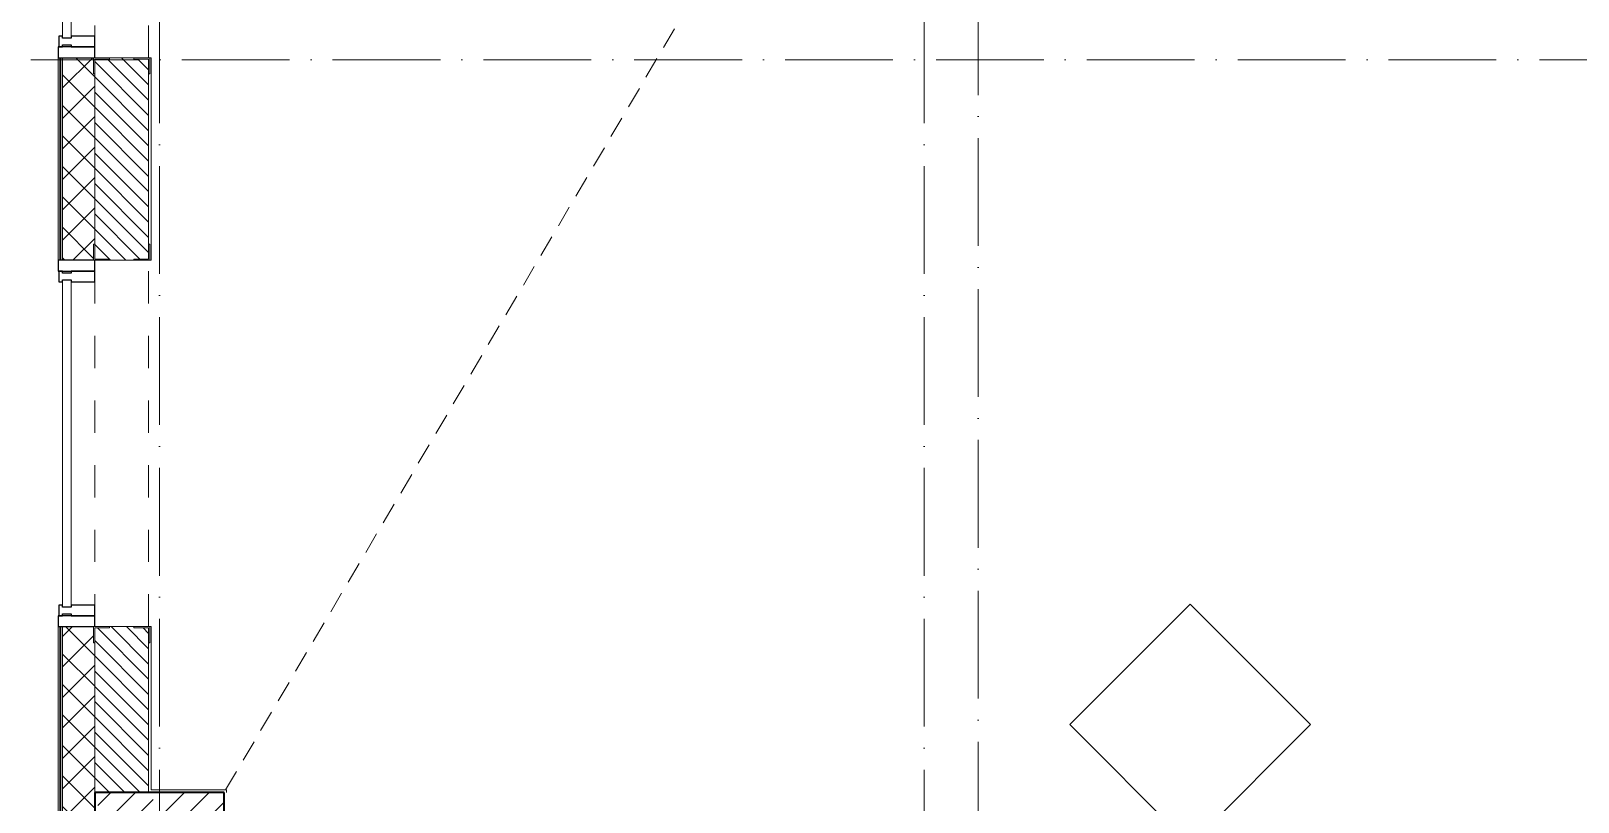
# Model space of a CAD drawing. Header units: millimetres. Extents: x -213536 to 1564669, y -45299 to 942238.
# Drawn here: x 503496 to 510676, y 439941 to 443520 of the extents above; entities that cross this region are included whole.
import ezdxf

# ---------------------------------------------------------------- set-up
doc = ezdxf.new("R2010")
doc.units = ezdxf.units.MM
for name, pattern in [('200_ШТРИХ_ш1п0_6_', [160, 100, -60]), ('50_200_ШТРИХ_1Т_ш5_п1_п1_', [700, 500, -100, 0, -100]), ('Штрих короткий', [300, 150, -150])]:
    doc.linetypes.add(name, pattern=pattern)
for name, color, linetype, lineweight in [('0-1', 7, 'Continuous', 5), ('0-2', 7, 'Continuous', 9), ('3) ЖБ 4м', 3, 'Continuous', 30), ('Импосты витража-1', 7, 'Continuous', 25), ('Линии-1', 7, '200_ШТРИХ_ш1п0_6_', 9), ('Линии-2', 7, 'Continuous', 5), ('Несущие колонны', 7, 'Continuous', 9), ('Несущие колонны-1', 7, 'Continuous', 35), ('Обобщенные модели', 7, 'Continuous', 9), ('Общие ребра', 7, 'Continuous', 9), ('Оси-2', 7, '50_200_ШТРИХ_1Т_ш5_п1_п1_', 9), ('Остекление-1', 7, 'Continuous', 9), ('Перемычка-1', 7, 'Штрих короткий', 9), ('Стены-1', 7, 'Continuous', 13), ('Штриховка разреза-1', 7, 'Continuous', 9)]:
    doc.layers.add(name, color=color, linetype=linetype, lineweight=lineweight)
doc.layers.get('0-2').off()

# ---------------------------------------------------------------- blocks, each defined once
blk = doc.blocks.new('Ось 3 этаж')
at = {"layer": 'Оси-2'}
for p, q in [((504092.1, 477896.8), (504092.1, 424284.8)), ((507642.1, 477896.8), (507642.1, 439485.4)), ((507892.1, 476626.8), (507892.1, 439485.4)), ((536900.4, 443385.4), (501097.4, 443385.4))]:
    blk.add_line(p, q, dxfattribs=at)
blk = doc.blocks.new('BSC_Колонна _Прямоугольная - 600х600-V78-АИ2_03_План отделки стен 3-го этажа _Часть 2_')
at = {"layer": 'Несущие колонны'}
h = blk.add_hatch(dxfattribs=at)
h.set_pattern_fill('FP_88', color=256, style=0, pattern_type=2)
h.set_pattern_definition([(45, (-73400, -14450), (-114.04925, 114.04925), []), (45, (-73285.95, -14450), (-114.04925, 114.04925), [201.613, -40.323, 3.353, -36.97])])
h.paths.add_polyline_path([(-300, -300), (300, -300), (300, 300), (-300, 300), (-300, -108.7)], flags=0)
at = {"layer": 'Несущие колонны-1'}
for p, q in [((300, 300), (-300, 300)), ((-300, 300), (-300, -300)), ((300, -300), (300, 300)), ((-300, -300), (300, -300))]:
    blk.add_line(p, q, dxfattribs=at)
blk = doc.blocks.new('Прямоугольный импост - Откос СФТК_50х170 мм-26914080-АИ2_03_План отделки стен 3-го этажа _Часть 2_')
at = {"layer": 'Импосты витража-1'}
for p, q in [((-50, 20), (0, 20)), ((-50, -150), (-50, 20)), ((0, 20), (0, -144)), ((0, -150), (-50, -150))]:
    blk.add_line(p, q, dxfattribs=at)
blk = doc.blocks.new('PNS_Панель прямоугольная1 - Нр_Стекло - 40мм-26230716-АИ2_03_План отделки стен 3-го этажа _Часть 2_')
at = {"layer": 'Остекление-1'}
for p, q in [((-750, 40), (750, 40)), ((-760, 0), (760, 0)), ((750, 0), (-750, 0))]:
    blk.add_line(p, q, dxfattribs=at)
blk = doc.blocks.new('Прямоугольный импост - Импост структурный с накладкой - 150мм-26226363-АИ2_03_План отделки стен 3-го этажа _Часть 2_')
at = {"layer": 'Импосты витража-1'}
for p, q in [((-25, 0), (-25, 17)), ((-25, 17), (25, 17)), ((-15, 0), (-25, 0)), ((-15, -40), (-15, 0)), ((25, 0), (15, 0)), ((15, 0), (15, -40)), ((25, 17), (25, 0)), ((-25, -150), (-25, -40)), ((-25, -40), (-15, -40)), ((15, -40), (25, -40)), ((25, -40), (25, -150)), ((25, -150), (-25, -150))]:
    blk.add_line(p, q, dxfattribs=at)
blk = doc.blocks.new('Прямоугольный импост - Импост структурный с накладкой - 150мм-26230898-АИ2_03_План отделки стен 3-го этажа _Часть 2_')
at = {"layer": 'Импосты витража-1'}
for p, q in [((-25, 0), (-25, 17)), ((-25, 17), (25, 17)), ((-15, 0), (-25, 0)), ((-15, -40), (-15, 0)), ((25, 0), (15, 0)), ((15, 0), (15, -40)), ((25, 17), (25, 0)), ((-25, -150), (-25, -40)), ((-25, -40), (-15, -40)), ((15, -40), (25, -40)), ((25, -40), (25, -150)), ((25, -150), (-25, -150))]:
    blk.add_line(p, q, dxfattribs=at)
blk = doc.blocks.new('Прямоугольный импост - Откос СФТК_50х170 мм-26914085-АИ2_03_План отделки стен 3-го этажа _Часть 2_')
at = {"layer": 'Импосты витража-1'}
for p, q in [((0, 20), (-50, 20)), ((-50, 20), (-50, -150)), ((0, -144), (0, 20)), ((-50, -150), (0, -150))]:
    blk.add_line(p, q, dxfattribs=at)
blk = doc.blocks.new('Проем_Дверь_Прямоугольный - 1700х3380h_витражные проемы-27175773-АИ2_03_План отделки стен 3-го этажа _Часть 2_')
at = {"layer": 'Перемычка-1'}
for p, q in [((850, 125), (-850, 125)), ((850, -125), (-850, -125))]:
    blk.add_line(p, q, dxfattribs=at)
blk = doc.blocks.new('Фахверк_СКБ_Уголок - 250_3380-27498580-АИ2_03_План отделки стен 3-го этажа _Часть 2_')
at = {"layer": 'Обобщенные модели'}
for p, q in [((200, 181), (125, 181)), ((125, 181), (125, 106)), ((131, 106), (131, 175)), ((131, 175), (200, 175)), ((200, 175), (200, 181)), ((125, 106), (131, 106)), ((131, -6), (125, -6)), ((125, -6), (125, -81)), ((131, -75), (131, -6)), ((125, -81), (200, -81)), ((200, -75), (131, -75)), ((200, -81), (200, -75))]:
    blk.add_line(p, q, dxfattribs=at)
blk = doc.blocks.new('0125-Р-ОО-Ш2-АР-о_23_10_2024_rvt-1-АИ2_03_План отделки стен 3-го этажа _Часть 2_')
at = {"layer": 'Штриховка разреза-1'}
h = blk.add_hatch(dxfattribs=at)
h.set_pattern_fill('FP_81', color=256, style=0, pattern_type=2)
h.set_pattern_definition([(45, (0, 0), (-70.71068, 70.71068), []), (135, (0, 0), (-70.71068, -70.71068), [])])
h.paths.add_polyline_path([(73100, 14150), (73100, 15445), (73094, 15445), (73094, 15520), (72950, 15520), (72950, 14150)], flags=0)
h.paths.add_polyline_path([(73094, 17220), (73094, 17295), (73100, 17295), (73100, 18085), (73094, 18085), (73094, 18160), (72950, 18160), (72950, 17220)], flags=0)
h.paths.add_polyline_path([(73094, 19860), (73094, 19935), (73100, 19935), (73100, 21325), (73094, 21325), (73094, 21400), (72950, 21400), (72950, 19860)], flags=0)
h.paths.add_polyline_path([(73094, 23100), (73094, 23175), (73100, 23175), (73100, 23965), (73094, 23965), (73094, 24040), (72950, 24040), (72950, 23100)], flags=0)
h.paths.add_polyline_path([(72950, 25740), (73094, 25740), (73094, 25815), (73100, 25815), (73100, 27205), (73094, 27205), (73094, 27280), (72950, 27280), (72950, 26200)], flags=0)
h.paths.add_polyline_path([(73094, 28980), (73094, 29055), (73100, 29055), (73100, 29845), (73094, 29845), (73094, 29920), (72950, 29920), (72950, 28980)], flags=0)
h.paths.add_polyline_path([(73094, 31620), (73094, 31695), (73100, 31695), (73100, 33085), (73094, 33085), (73094, 33160), (72950, 33160), (72950, 31620)], flags=0)
h.paths.add_polyline_path([(73094, 34860), (73094, 34935), (73100, 34935), (73100, 35725), (73094, 35725), (73094, 35800), (72950, 35800), (72950, 34860)], flags=0)
h.paths.add_polyline_path([(73094, 37500), (73094, 37575), (73100, 37575), (73100, 38965), (73094, 38965), (73094, 39040), (72950, 39040), (72950, 37500)], flags=0)
h.paths.add_polyline_path([(72950, 40740), (73094, 40740), (73094, 40815), (73100, 40815), (73100, 41605), (73094, 41605), (73094, 41680), (72950, 41680), (72950, 40815)], flags=0)
h.paths.add_polyline_path([(72950, 43380), (73094, 43380), (73094, 43455), (73100, 43455), (73100, 44750), (72950, 44750), (72950, 43911.3)], flags=0)
h = blk.add_hatch(dxfattribs=at)
h.set_pattern_fill('FP_1', color=256, style=0, pattern_type=2)
h.set_pattern_definition([(135, (0, 0), (-35.35534, -35.35534), [])])
h.paths.add_polyline_path([(73100, 14750), (73350, 14750), (73350, 15514), (73281, 15514), (73281, 15520), (73169, 15520), (73169, 15514), (73100, 15514), (73100, 15445)], flags=0)
h.paths.add_polyline_path([(73169, 17220), (73281, 17220), (73281, 17226), (73350, 17226), (73350, 18154), (73281, 18154), (73281, 18160), (73169, 18160), (73169, 18154), (73100, 18154), (73100, 17226), (73169, 17226)], flags=0)
h.paths.add_polyline_path([(73169, 19860), (73281, 19860), (73281, 19866), (73350, 19866), (73350, 20200), (73100, 20200), (73100, 19866), (73169, 19866)], flags=0)
at = {"layer": 'Линии-1'}
blk.add_line((73707.1, 14762), (91092.9, 44238), dxfattribs=at)
at = {"layer": 'Общие ребра'}
for p, q in [((72938, 18160), (72938, 17220)), ((72943, 18160), (72943, 17220)), ((73100, 17295), (73100, 18085)), ((73100, 18085), (73100, 17295)), ((72938, 15520), (72938, 13988)), ((72943, 15520), (72943, 13993)), ((73100, 14750), (73100, 15445)), ((73100, 15445), (73100, 14750))]:
    blk.add_line(p, q, dxfattribs=at)
at = {"layer": 'Стены-1'}
for p, q in [((72950, 18160), (72930, 18160)), ((72930, 18160), (72930, 17220)), ((72950, 18160), (72950, 17220)), ((73094, 18160), (72950, 18160)), ((72950, 17220), (72950, 18160)), ((73281, 18160), (73169, 18160)), ((73350, 17295), (73350, 18085)), ((72930, 17220), (72950, 17220)), ((72950, 17220), (73094, 17220)), ((73169, 17220), (73281, 17220)), ((72950, 15520), (72930, 15520)), ((72930, 15520), (72930, 13980)), ((72950, 15520), (72950, 14150)), ((73094, 15520), (72950, 15520)), ((72950, 14000), (72950, 15520)), ((73281, 15520), (73169, 15520)), ((73350, 14750), (73350, 15445))]:
    blk.add_line(p, q, dxfattribs=at)
at = {"layer": '0-2'}
for name, p, rotation in [('Проем_Дверь_Прямоугольный - 1700х3380h_витражные проемы-27175773-АИ2_03_План отделки стен 3-го этажа _Часть 2_', (73225, 19010), 269.9999999999999), ('PNS_Панель прямоугольная1 - Нр_Стекло - 40мм-26230716-АИ2_03_План отделки стен 3-го этажа _Часть 2_', (72950, 19010), 270), ('Фахверк_СКБ_Уголок - 250_3380-27498580-АИ2_03_План отделки стен 3-го этажа _Часть 2_', (73175, 18285), 269.9999999999999), ('Фахверк_СКБ_Уголок - 250_3380-27498580-АИ2_03_План отделки стен 3-го этажа _Часть 2_', (73275, 17095), 89.99999999999991), ('Прямоугольный импост - Откос СФТК_50х170 мм-26914085-АИ2_03_План отделки стен 3-го этажа _Часть 2_', (72950, 17220), 90), ('Проем_Дверь_Прямоугольный - 1700х3380h_витражные проемы-27175773-АИ2_03_План отделки стен 3-го этажа _Часть 2_', (73225, 16370), 269.9999999999999), ('PNS_Панель прямоугольная1 - Нр_Стекло - 40мм-26230716-АИ2_03_План отделки стен 3-го этажа _Часть 2_', (72950, 16370), 270), ('Фахверк_СКБ_Уголок - 250_3380-27498580-АИ2_03_План отделки стен 3-го этажа _Часть 2_', (73175, 15645), 269.9999999999999)]:
    blk.add_blockref(name, p, dxfattribs=dict(at, rotation=rotation))
at = {"layer": '0-2', "extrusion": (0, 0, -1), "rotation": 270}
for name, p in [('Прямоугольный импост - Импост структурный с накладкой - 150мм-26226363-АИ2_03_План отделки стен 3-го этажа _Часть 2_', (-72950, 18235)), ('Прямоугольный импост - Откос СФТК_50х170 мм-26914080-АИ2_03_План отделки стен 3-го этажа _Часть 2_', (-72950, 18160)), ('Прямоугольный импост - Импост структурный с накладкой - 150мм-26230898-АИ2_03_План отделки стен 3-го этажа _Часть 2_', (-72950, 17145)), ('Прямоугольный импост - Импост структурный с накладкой - 150мм-26226363-АИ2_03_План отделки стен 3-го этажа _Часть 2_', (-72950, 15595)), ('Прямоугольный импост - Откос СФТК_50х170 мм-26914080-АИ2_03_План отделки стен 3-го этажа _Часть 2_', (-72950, 15520))]:
    blk.add_blockref(name, p, dxfattribs=at)
at = {"layer": '0-2'}
blk.add_blockref('BSC_Колонна _Прямоугольная - 600х600-V78-АИ2_03_План отделки стен 3-го этажа _Часть 2_', (73400, 14450), dxfattribs=at)
blk = doc.blocks.new('3этНиз')
at = {"layer": 'Линии-2'}
for p, q in [((508875.4, 440859.3), (508316.7, 440300.7)), ((509434, 440300.7), (508875.4, 440859.3)), ((508316.7, 440300.7), (508875.4, 439742)), ((508875.4, 439742), (509434, 440300.7))]:
    blk.add_line(p, q, dxfattribs=at)
at = {"layer": 'Стены-1'}
for p, q in [((504054.1, 443395.4), (504048.1, 443395.4)), ((504054.1, 442455.4), (504054.1, 443395.4)), ((504042.1, 443320.4), (504042.1, 442530.4)), ((504048.1, 442455.4), (504054.1, 442455.4)), ((504054.1, 440755.4), (504048.1, 440755.4)), ((504054.1, 439997.4), (504054.1, 440755.4)), ((504042.1, 440680.4), (504042.1, 439985.4)), ((504404.1, 439997.4), (504054.1, 439997.4)), ((504404.1, 439985.4), (504404.1, 439997.4))]:
    blk.add_line(p, q, dxfattribs=at)
at = {"layer": '0-1'}
blk.add_blockref('0125-Р-ОО-Ш2-АР-о_23_10_2024_rvt-1-АИ2_03_План отделки стен 3-го этажа _Часть 2_', (430692.1, 425235.4), dxfattribs=at)

msp = doc.modelspace()

# ---------------------------------------------------------------- block references
at = {"color": 5, "lineweight": 30}
msp.add_blockref('Ось 3 этаж', (0, 0), dxfattribs=at)
at = {"layer": '3) ЖБ 4м'}
msp.add_blockref('3этНиз', (0, 0), dxfattribs=at)

doc.saveas('drawing.dxf')
